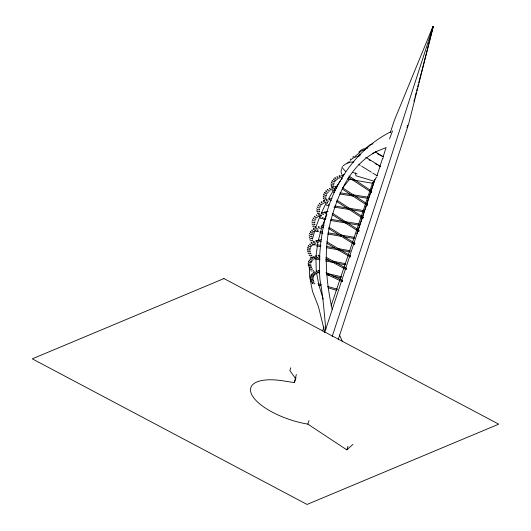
<?xml version="1.0" encoding="UTF-8"?>
<svg xmlns="http://www.w3.org/2000/svg" width="531" height="531" viewBox="0 0 531 531"><rect width="100%" height="100%" fill="white"/><g stroke="black" fill="none" stroke-linecap="round" stroke-linejoin="round"><path stroke-width="0.8" d="M315.972 256.3L317.896 241.897M352.896 444.427L346.809 449.863L307.821 424.11A47.252 18.081 18.4 0 1 251.9 394.971A47.252 18.081 18.4 0 1 285.373 381.225L294.38 382.572L296.318 374.481M313.071 270.292L313.084 271.175M341.4 168.712L341.108 171.865L341.546 173.896M390.285 132.637L394.407 120.245L432.878 26.583L433.23 26.723L408.651 123.896L338.194 339.674M413.974 101.229L414.598 98.826M415.01 97.219L416.258 92.414M416.669 90.814L417.293 88.411M417.705 86.805L418.322 84.402M418.74 82.803L433.23 26.723M325.941 272.622L342.595 280.507L342.156 281.649L342.203 281.291M318.115 241.094L321.779 227.487M326.904 241.864L350.686 255.889L350.254 257.024L326.943 243.291M362.925 211.65L363.357 210.502L362.925 211.65L351.555 209.858M367.392 198.255L367.877 197.114L367.439 198.262L356.055 196.51M342.807 187.954L367.479 204.143L366.994 205.285L367.266 204.468M348.973 176.026L371.746 191.14L371.262 192.282L371.355 191.937M358.405 225.051L358.843 223.903L358.405 225.051L347.812 223.305M362.726 218.301L363.211 217.159L362.779 218.307L336.608 201.435M312.533 238.831L314.71 230.972M315.58 227.826L319.861 216.529M336.541 290.245L337.006 289.11L336.581 290.258L327.959 287.789M309.832 239.614L309.852 239.833A3.106 2.735 -21.5 0 0 312.64 240.397L312.746 240.105A2.841 2.496 -21.5 0 0 312.533 239.926M310.94 241.877L310.96 242.096A3.106 2.628 -30.3 0 0 311.929 242.574M310.881 265.308L310.993 265.792A3.073 2.781 -9.7 0 1 310.064 265.865L309.772 265.832A3.106 2.814 -9.7 0 1 308.159 265.095L308.252 264.796A2.847 2.575 -9.7 0 1 308.883 264.69M332.227 189.806L332.247 190.025A3.113 2.688 -26.5 0 0 335.008 190.516L335.147 190.271A2.841 2.456 -26.4 0 0 334.902 190.052M316.051 258.046L314.571 257.9A3.1 2.642 66.2 0 1 313.449 256.931L313.542 256.632A2.814 2.396 66.4 0 1 314.365 256.699M377.568 153.798L383.123 156.778L386.077 147.578L375.404 151.946M324.614 332.671L374.919 179.305M332.147 336.588L387.862 166.701L433.104 26.583L431.67 30.645M290.796 367.751L289.866 370.558L295.156 377.986M294.38 382.572L296.013 377.66M374.415 181.117L357.429 232.186L357.469 233.793M378.55 165.632L379.917 166.462L382.692 158.125L383.077 158.357M372.782 173.079L376.95 175.661L379.658 167.524L379.944 167.703M307.821 424.11L308.982 420.605M406.992 127.586L407.768 125.263M346.809 449.863L347.978 446.352M322.636 330.913L323.963 326.99M331.098 305.816L372.616 182.684M323.452 227.487L323.372 227.633A3.106 2.356 79.6 0 1 321.215 226.259L324.023 225.589M318.076 257.316L317.936 257.475A3.106 2.516 73.5 0 1 315.64 256.134L315.733 255.842A2.841 2.297 73.5 0 1 316.761 256.022M325.968 202.065L325.828 202.231A3.113 2.648 66.4 0 1 323.372 200.944M341.234 277.082L340.909 277.872L333.01 276.074M349.889 251.575L350.161 250.758L337.158 248.395M346.551 268.898L346.212 269.688L326.074 258.624M389.515 138.883L392.535 130.938M358.943 231.171L359.215 230.348L332.366 213.243M322.304 225.934L326.904 214.65M321.102 213.562L325.616 204.057M354.389 238.18L354.237 238.505L343.796 236.74M345.336 264.538L345.183 264.856L336.269 263.077M371.534 191.465L371.746 191.14M354.529 244.499L354.96 243.364L328.789 227.175M328.457 199.052L332.917 191.187M372.43 183.241L372.808 182.657A24.094 2.197 -69.4 0 0 373.585 181.98L374.753 180.175A24.094 2.197 -69.4 0 0 376.253 177.341L376.93 176.956M383.123 156.778L383.541 156.957M379.917 166.462L380.395 166.349M376.95 175.661L377.415 175.715M356.633 233.408L358.219 230.965M342.907 187.582L349.498 179.365M334.338 189.255L335.28 187.961M336.223 186.673L340.471 180.865M341.413 179.571L342.362 178.283M343.238 165.712L346.557 163.395L351.157 161.902M347.579 163.15L349.378 161.537M344.075 174.626L341.772 175.316A3.113 2.436 77 0 0 342.993 176.458M316.735 208.656L316.708 208.929A3.113 2.861 3.3 0 0 319.549 209.752L319.689 209.513A2.841 2.615 3.3 0 0 319.43 209.254M321.215 239.753L315.865 241.041A3.106 2.509 73.9 0 0 318.149 242.382L318.255 242.09A2.841 2.29 73.9 0 0 318.089 241.837M355.133 156.32L359.328 152.842A27.293 10.447 18.4 0 1 365.514 149.642M334.988 177.759L334.895 178.058A3.113 2.761 55.7 0 0 337.497 179.252L337.603 178.967A2.841 2.522 55.7 0 0 337.404 178.728M360.124 150.631L363.921 148.673M332.087 189.866L331.981 189.912A3.113 2.662 65.5 0 1 329.519 188.631L329.605 188.332A2.841 2.429 65.5 0 1 330.149 188.346M364.392 149.072L368.182 146.39M376.247 151.68C349.69 165.34 337.358 195.448 330.229 222.861C323.644 251.442 325.888 281.271 332.267 309.666M390.882 131.708C355.757 149.47 332.379 184.682 324.195 222.628C320.14 241.359 318.481 260.562 319.974 279.691C323.034 296.252 324.282 313.031 325.835 329.778M326.319 204.687L326.226 204.986A3.113 2.542 -35.6 0 0 328.888 205.311L328.994 205.019A2.841 2.323 -35.6 0 0 328.317 204.614M352.697 157.13L354.17 156.3M309.161 254.98L309.075 255.272A3.106 2.628 -30.4 0 0 311.797 255.696L311.903 255.404A2.841 2.403 -30.4 0 0 311.458 255.092M313.94 228.403L313.848 228.695A3.113 2.635 -30.5 0 0 314.067 228.854M308.113 252.849L308.02 253.148A3.106 2.735 -21.6 0 0 310.814 253.705L310.92 253.413A2.841 2.496 -21.6 0 0 310.469 253.081M308.763 266.595L308.67 266.894A3.106 2.735 -20.9 0 0 311.465 267.465L311.571 267.173A2.841 2.502 -20.9 0 0 311.352 266.993M331.503 187.662L331.41 187.961A3.113 2.768 -17.6 0 0 331.636 188.133M309.314 237.377L309.221 237.676A3.106 2.808 -10.4 0 0 312.055 238.366L312.155 238.074A2.841 2.569 -10.4 0 0 311.936 237.881M312.122 223.81L312.029 224.109A3.113 2.814 -10.5 0 0 314.863 224.799L314.969 224.507A2.841 2.569 -10.5 0 0 314.511 224.148M310.376 278.443L310.283 278.735A3.106 2.828 -6 0 0 313.117 279.472L313.224 279.187A2.841 2.582 -6 0 0 313.005 278.987M372.457 153.452L373.957 152.815M309.175 235.333L309.082 235.631A3.106 2.854 3 0 0 311.916 236.448L312.022 236.156A2.841 2.609 3 0 0 311.803 235.956M311.969 221.692L311.876 221.991A3.113 2.861 2.9 0 0 314.724 222.801L314.83 222.516M308.153 263.097L308.066 263.389A3.106 2.854 3.5 0 0 310.9 264.212M331.059 183.819L330.966 184.118A3.113 2.867 5.7 0 0 333.807 184.954L333.946 184.722A2.841 2.615 5.7 0 0 333.694 184.463M317.166 206.672L317.073 206.971A3.113 2.874 18.1 0 0 319.894 207.9L320.001 207.614M331.444 182.073L331.357 182.372A3.113 2.874 19.4 0 0 334.172 183.314L334.278 183.022M367.797 147.95L367.565 148.023A1.115 0.856 78.8 0 0 367.366 148.275M332.054 198.534L329.18 199.231M337.703 186.202L334.988 186.919A3.113 2.396 78.4 0 0 336.422 188.173M328.105 211.497L321.335 213.004A3.113 2.509 73.9 0 0 323.625 214.345L323.731 214.059A2.841 2.297 73.9 0 0 323.558 213.807M311.83 261.398L311.936 261.099A2.841 2.609 32.9 0 0 311.724 260.88M315.905 258.212L315.368 258.179M340.099 192.846L351.535 194.598M353.168 194.85L367.877 197.114M339.86 194.021L353.626 196.138M334.862 206.001L347.075 207.933M348.701 208.185L363.357 210.502M333.893 207.063L349.995 209.612M323.571 218.102L325.974 218.5M330.786 219.29L358.843 223.903M323.359 219.283L325.198 219.588M330.694 220.491L346.225 223.047M320.027 231.489L322.436 231.894M328.072 232.85L338.526 234.622M340.139 234.894L354.622 237.35M319.715 232.658L322.921 233.202M327.74 234.018L341.387 236.328M359.792 151.441L359.381 151.521A1.115 1.022 32.9 0 0 359.049 152.51L359.328 152.842M348.509 179.139L372.855 183.348M351.024 159.108L350.613 159.181A1.042 0.962 32.9 0 0 350.301 160.136L350.573 160.462M316.914 244.725L320.963 245.455M326.631 246.484L334.729 247.957M315.938 245.773L320.764 246.649M326.399 247.672L339.276 250.001M340.882 250.293L349.737 251.9M342.814 166.701L342.409 166.754A0.896 0.823 32.9 0 0 342.117 167.63L345.741 171.666M309.772 265.832L309.467 265.772A3.073 2.781 -9.7 0 1 308.192 265.095M316.781 257.94L319.981 258.584M325.576 259.705L328.775 260.343M332.771 261.146L345.568 263.701M315.208 258.862L320.067 259.832M325.742 260.967L334.649 262.752M326.864 273.432L341.294 276.717M317.996 272.649L319.576 273.007M326.691 274.633L329.061 275.171M318.049 283.68L321.209 284.583M327.527 286.395L337.006 289.11M318.593 285.107L320.936 285.778M374.362 181.283L355.916 175.754L355.551 172.874M352.524 172.422L356.998 173.803M315.095 258.112L314.319 257.754M360.522 154.64L360.204 154.66A1.049 0.783 80.7 0 0 359.892 155.251M353.852 161.49L353.54 161.497A0.896 0.657 81.8 0 0 353.254 162.373M326.791 274.381L342.11 281.629M326.014 257.216L346.643 268.553M375.191 151.846L383.614 156.957M368.992 159.824L370.353 160.654M375.138 163.561L377.183 164.802M365.793 157.282L380.468 166.356M358.876 164.491L360.27 165.347M361.657 166.203L371.388 172.223M328.722 228.556L354.482 244.486M332.227 214.59L358.73 231.483M336.866 200.154L363.211 217.159M342.468 189.189L366.994 205.285M348.568 177.215L371.262 192.282M310.821 270.677L310.861 270.717A3.106 2.509 -36.9 0 0 311.538 271.082M324.74 202.643L324.78 202.689A3.113 2.662 -28.5 0 0 327.521 203.147L327.627 202.855A2.841 2.429 -28.5 0 0 327.415 202.683M347.878 178.356L348.469 179.1M316.834 211.033L316.927 210.734A2.841 2.575 -10 0 1 317.233 210.674M318.235 231.111L318.129 231.403A3.113 2.502 -37.6 0 1 315.5 231.118L315.587 230.826A2.841 2.283 -37.6 0 1 315.872 230.72M314.863 283.408L314.823 283.667A3.106 2.595 -32.7 0 1 314.179 283.833M313.502 280.534L313.396 280.826A3.106 2.774 -16.6 0 1 310.582 280.202L310.675 279.903A2.841 2.529 -16.6 0 1 310.974 279.837M308.365 261.81L308.458 261.511A2.841 2.622 18.2 0 1 308.757 261.471M310.257 231.994L310.35 231.695A2.841 2.609 32.9 0 1 310.954 231.662M311.173 274.859L311.266 274.56A2.841 2.609 32.9 0 1 311.87 274.527M326.446 195.096L326.339 195.395A3.113 2.874 18.6 0 1 323.518 194.452L323.611 194.154A2.841 2.628 18.6 0 1 324.222 194.1M315.162 220.657L315.056 220.949A3.113 2.874 17.9 0 1 312.235 220.013L312.328 219.715A2.841 2.628 17.9 0 1 312.633 219.675M313.496 276.711L313.396 277.003A3.106 2.867 19.7 0 1 310.582 276.054L310.668 275.755A2.841 2.622 19.7 0 1 310.974 275.715M328.443 192.016L328.337 192.308A3.113 2.821 45.9 0 1 325.642 191.173L325.735 190.881A2.841 2.575 45.9 0 1 326.618 190.901M317.253 217.431L317.146 217.723A3.113 2.821 46.5 0 1 314.458 216.588L314.544 216.29A2.841 2.575 46.5 0 1 315.135 216.276M314.359 231.27L314.319 231.543A3.106 2.814 46.4 0 1 311.571 230.427L311.657 230.129A2.841 2.569 46.4 0 1 312.547 230.155M312.42 245.13L312.314 245.428A3.106 2.814 46.5 0 1 309.633 244.293L309.719 243.994A2.841 2.569 46.5 0 1 310.31 243.981M315.945 273.704L315.899 273.983A3.106 2.761 55.3 0 1 313.23 272.801L313.323 272.503A2.841 2.522 55.3 0 1 314.186 272.542M330.07 190.722L329.963 191.014A3.113 2.755 56.7 0 1 327.368 189.806L327.461 189.507A2.841 2.516 56.7 0 1 328.025 189.507M323.372 200.944L323.465 200.645A2.841 2.416 66.4 0 1 324.282 200.718M315.932 242.913L315.826 243.205A3.106 2.635 66.7 0 1 313.383 241.917L313.476 241.618A2.841 2.409 66.7 0 1 314.564 241.778M339.136 176.046L339.223 175.748A2.841 2.343 71.3 0 1 340.53 176.04M339.462 334.968L342.561 341.665M341.592 177.075L341.486 177.367A3.113 2.569 71.3 0 1 339.136 176.04M328.477 201.023L328.423 201.302A3.113 2.522 73.5 0 1 326.074 199.968L326.167 199.669A2.841 2.303 73.5 0 1 327.441 199.981M325.53 212.174A2.841 2.151 79.8 0 0 324.58 211.982L324.487 212.274M323.226 299.179L319.025 285.539L316.622 273.372M324.693 331.875L318.5 306.818L312.467 291.273L309.48 275.861L309.407 267.903M327.269 193.536L327.123 193.769A3.113 2.861 32.9 0 1 324.355 192.726L324.448 192.434A2.841 2.615 32.9 0 1 325.357 192.428M312.978 259.951L312.905 260.163A3.106 2.814 46.2 0 1 310.15 259.048L310.243 258.75A2.841 2.569 46.2 0 1 310.827 258.736M323.824 203.134L323.684 203.366A3.113 2.748 57.4 0 1 321.102 202.145L321.189 201.846A2.841 2.509 57.4 0 1 322.045 201.899M314.339 258.889L314.206 259.115A3.106 2.741 57.3 0 1 311.617 257.9L311.71 257.608A2.841 2.502 57.3 0 1 312.567 257.654M314.013 243.994L313.874 244.22A3.106 2.741 57.7 0 1 311.299 243.006L311.385 242.707A2.841 2.502 57.7 0 1 311.956 242.707M334.517 188.777L334.384 189.003A3.113 2.542 72.6 0 1 332.067 187.669L332.154 187.37A2.841 2.323 72.6 0 1 333.196 187.549M320.605 228.084L320.532 228.297A3.106 2.509 73.8 0 1 318.188 226.969L318.281 226.671A2.841 2.29 73.8 0 1 319.304 226.85M315.912 258.73L316.277 270.936M310.827 262.042A2.841 2.622 18.2 0 1 311.285 262.453L311.246 262.726A3.106 2.867 18.2 0 1 308.365 261.803M311.83 261.391A3.106 2.854 32.9 0 1 309.062 260.356L309.155 260.057A2.841 2.609 32.9 0 1 309.454 260.024M309.958 268.394A2.841 2.409 -29.8 0 0 309.666 268.48L309.573 268.779A3.106 2.635 -29.8 0 0 312.301 269.21L312.407 268.918A2.841 2.409 -29.8 0 0 311.962 268.606M310.854 266.701A2.841 2.502 -20.9 0 1 311.12 266.834M313.496 271.016A3.106 2.509 -36.9 0 1 313.21 271.102M313.098 241.797A2.841 2.403 -30.3 0 1 313.35 241.917M314.604 222.31A2.841 2.615 2.9 0 1 314.823 222.516M311.179 274.859A3.106 2.854 32.9 0 0 313.94 275.894L314.047 275.602A2.841 2.609 32.9 0 0 313.834 275.383M313.038 276.299A2.841 2.622 19.7 0 1 313.496 276.711M317.306 230.646A2.841 2.283 -37.6 0 1 317.565 230.72M317.81 230.826A2.841 2.283 -37.6 0 1 318.228 231.111M313.084 225.98A2.841 2.502 -21.6 0 0 312.786 226.06L312.693 226.352A3.113 2.741 -21.6 0 0 315.487 226.916L315.593 226.624A2.841 2.502 -21.6 0 0 315.135 226.286M309.825 233.394A2.841 2.622 17.9 0 0 309.52 233.434L309.427 233.733A3.106 2.867 17.9 0 0 312.248 234.662L312.387 234.43A2.841 2.622 17.9 0 0 311.889 233.965M313.489 217.883A2.841 2.615 32.9 0 0 313.19 217.916L313.098 218.208A3.113 2.861 32.9 0 0 315.865 219.243L315.972 218.958A2.841 2.615 32.9 0 0 315.759 218.732M313.044 280.182A2.841 2.529 -16.6 0 1 313.496 280.534M311.564 281.357A2.841 2.463 -25.5 0 0 311.266 281.437L311.173 281.729A3.106 2.695 -25.5 0 0 313.94 282.24L314.047 281.948A2.841 2.463 -25.5 0 0 313.602 281.616M313.303 283.833A3.106 2.595 -32.7 0 1 312.062 283.315L312.155 283.016A2.841 2.37 -32.7 0 1 312.447 282.93M307.821 250.751A2.841 2.562 -10.5 0 0 307.522 250.818L307.429 251.11A3.106 2.808 -10.5 0 0 310.257 251.8L310.363 251.515A2.841 2.562 -10.5 0 0 309.898 251.15M310.987 276.983A2.841 2.615 6.3 0 0 310.376 277.056L310.283 277.355A3.106 2.861 6.3 0 0 313.117 278.198L313.224 277.905A2.841 2.615 6.3 0 0 313.005 277.7M314.604 244.028A2.841 2.283 -37.4 0 1 315.268 244.419L315.228 244.678A3.106 2.502 -37.4 0 1 312.746 244.565M312.918 232.512A2.841 2.609 32.9 0 1 313.131 232.737L313.024 233.029A3.106 2.854 32.9 0 1 310.263 231.987M308.79 245.435A2.841 2.609 32.9 0 0 308.491 245.468L308.398 245.76A3.106 2.854 32.9 0 0 311.166 246.796L311.272 246.51A2.841 2.609 32.9 0 0 310.821 246.079M308.319 247.048A2.841 2.622 17.9 0 0 307.708 247.107L307.615 247.4A3.106 2.867 17.9 0 0 310.429 248.329L310.575 248.096A2.841 2.622 17.9 0 0 310.316 247.824M307.688 248.84A2.841 2.609 2.9 0 0 307.383 248.893L307.29 249.192A3.106 2.854 2.9 0 0 310.131 250.001L310.237 249.716A2.841 2.609 2.9 0 0 309.772 249.324M311.498 257.893A3.106 2.496 -37.5 0 1 310.562 257.469L310.655 257.17A2.841 2.283 -37.5 0 1 310.94 257.07M312.374 256.997A2.841 2.283 -37.5 0 1 313.098 257.303M320.983 215.413A2.841 2.416 -29.9 0 1 321.421 215.732L321.315 216.017A3.113 2.642 -29.9 0 1 319.038 215.871M320.558 217.591A2.841 2.297 -37 0 0 320.273 217.697L320.18 217.989A3.113 2.516 -37 0 0 322.821 218.281L322.928 217.989A2.841 2.297 -37 0 0 321.998 217.518M318.753 213.874A3.113 2.741 -21 0 1 317.465 213.256L317.558 212.964A2.841 2.509 -21 0 1 317.857 212.885M319.317 211.072A2.841 2.575 -10 0 1 319.775 211.444L319.669 211.73A3.113 2.814 -10 0 1 316.841 211.033M318.321 204.847A2.841 2.615 32.9 0 0 318.029 204.88L317.936 205.172A3.113 2.861 32.9 0 0 320.704 206.214L320.81 205.922A2.841 2.615 32.9 0 0 320.598 205.696M326.93 202.411A2.841 2.429 -28.5 0 1 327.182 202.537M324.169 200.094A2.841 2.516 -19.6 0 0 323.864 200.174L323.771 200.466A3.113 2.755 -19.6 0 0 324.242 200.784M323.625 197.983A2.841 2.582 -8.7 0 0 323.319 198.043L323.226 198.342A3.113 2.821 -8.7 0 0 326.061 199.052L326.167 198.76A2.841 2.582 -8.7 0 0 325.709 198.395M326.226 194.884A2.841 2.628 18.6 0 1 326.439 195.103M323.538 195.979A2.841 2.615 4.3 0 0 323.233 196.032L323.14 196.331A3.113 2.861 4.3 0 0 325.981 197.154L326.087 196.868A2.841 2.615 4.3 0 0 325.868 196.662M334.132 189.673A2.841 2.456 -26.4 0 1 334.411 189.773M334.709 192.673A3.113 2.582 -33.7 0 1 333.475 192.156L333.561 191.864A2.841 2.356 -33.6 0 1 333.853 191.771M331.696 185.598A2.841 2.589 -6.8 0 0 331.078 185.691L330.986 185.989A3.113 2.828 -6.8 0 0 333.826 186.713L333.933 186.427A2.841 2.589 -6.8 0 0 333.707 186.228M331.444 182.073A2.841 2.628 19.4 0 1 331.749 182.033M332.539 180.427A2.841 2.615 32.9 0 0 332.24 180.46L332.147 180.759A3.113 2.861 32.9 0 0 334.915 181.794L335.061 181.562A2.841 2.615 32.9 0 0 334.809 181.283M319.43 255.564A2.841 2.164 79.3 0 0 318.242 255.245L318.149 255.537A3.106 2.363 79.3 0 0 320.027 256.904M321.308 225.967A2.841 2.151 79.6 0 1 321.547 225.967M316.668 214.856A2.841 2.509 57.7 0 0 316.39 214.876L316.297 215.174A3.113 2.741 57.7 0 0 318.879 216.389L319.018 216.157A2.841 2.509 57.7 0 0 318.786 215.858M319.503 213.741A2.841 2.416 66.7 0 0 318.693 213.674L318.6 213.973A3.113 2.642 66.7 0 0 321.043 215.261L321.149 214.969A2.841 2.416 66.7 0 0 320.963 214.723M312.447 273.452A2.841 2.575 45 0 0 312.155 273.478L312.062 273.77A3.106 2.821 45 0 0 314.757 274.892L314.896 274.66A2.841 2.575 45 0 0 314.657 274.368M316.184 227.62A2.841 2.409 66.6 0 0 315.646 227.613L315.553 227.905A3.106 2.635 66.6 0 0 317.996 229.186L318.102 228.901A2.841 2.409 66.6 0 0 317.916 228.655M326.545 213.117A2.841 2.151 79.8 0 1 326.691 213.376L326.592 213.661A3.113 2.356 79.8 0 1 324.487 212.274M321.428 212.712A2.841 2.297 73.9 0 1 321.939 212.732M313.994 228.761A2.841 2.502 57.6 0 0 313.429 228.768L313.336 229.06A3.106 2.741 57.6 0 0 315.918 230.275L316.025 229.983A2.841 2.502 57.6 0 0 315.826 229.744M319.815 271.912A3.106 2.449 76.4 0 1 318.341 270.671L318.434 270.379A2.841 2.237 76.4 0 1 319.423 270.564M317.531 271.115A2.841 2.35 70.7 0 0 316.476 270.949L316.383 271.248A3.106 2.569 70.7 0 0 318.746 272.562L318.879 272.337A2.841 2.35 70.7 0 0 318.673 272.025M315.042 271.646A2.841 2.443 63.8 0 0 314.77 271.66L314.677 271.958A3.106 2.675 63.8 0 0 317.173 273.219L317.306 272.987A2.841 2.443 63.8 0 0 317.087 272.682M315.958 240.742A2.841 2.29 73.9 0 1 316.728 240.828M319.762 240.277A2.841 2.151 79.7 0 0 318.812 240.085L318.719 240.377A3.106 2.35 79.7 0 0 320.824 241.758L320.93 241.472A2.841 2.151 79.7 0 0 320.777 241.213M331.298 200.612A3.113 2.37 79.3 0 1 329.18 199.231M329.273 198.933A2.841 2.164 79.3 0 1 329.99 199.032M319.961 203.247A2.841 2.575 46.3 0 0 319.37 203.267L319.277 203.559A3.113 2.821 46.3 0 0 321.972 204.694L322.111 204.462A2.841 2.575 46.3 0 0 321.872 204.169M335.081 186.627A2.841 2.19 78.4 0 1 335.565 186.653M341.864 175.024A2.841 2.224 77.1 0 1 342.11 175.018M337.477 176.67A2.841 2.443 64.3 0 0 336.926 176.664L336.833 176.956A3.113 2.675 64.3 0 0 339.322 178.224L339.462 177.998A2.841 2.443 64.3 0 0 339.243 177.693M334.988 177.759A2.841 2.522 55.7 0 1 335.267 177.739M334.304 179.047A2.841 2.582 45.3 0 0 333.422 179.033L333.773 179.75A3.126 2.834 45.3 0 0 336.023 180.454L336.13 180.162A2.841 2.582 45.3 0 0 335.924 179.929M351.635 162.187A42.779 16.368 18.4 0 1 352.869 161.935M351.456 159.386A36.486 13.965 18.4 0 1 359.268 156.107M358.644 155.291A35.929 13.746 18.4 0 1 360.078 155.019M368.753 145.706A21.665 8.29 18.4 0 1 372.948 143.874M223.956 278.563L32.285 358.843L307.051 504.45L498.715 424.169L223.956 278.563"/></g></svg>
